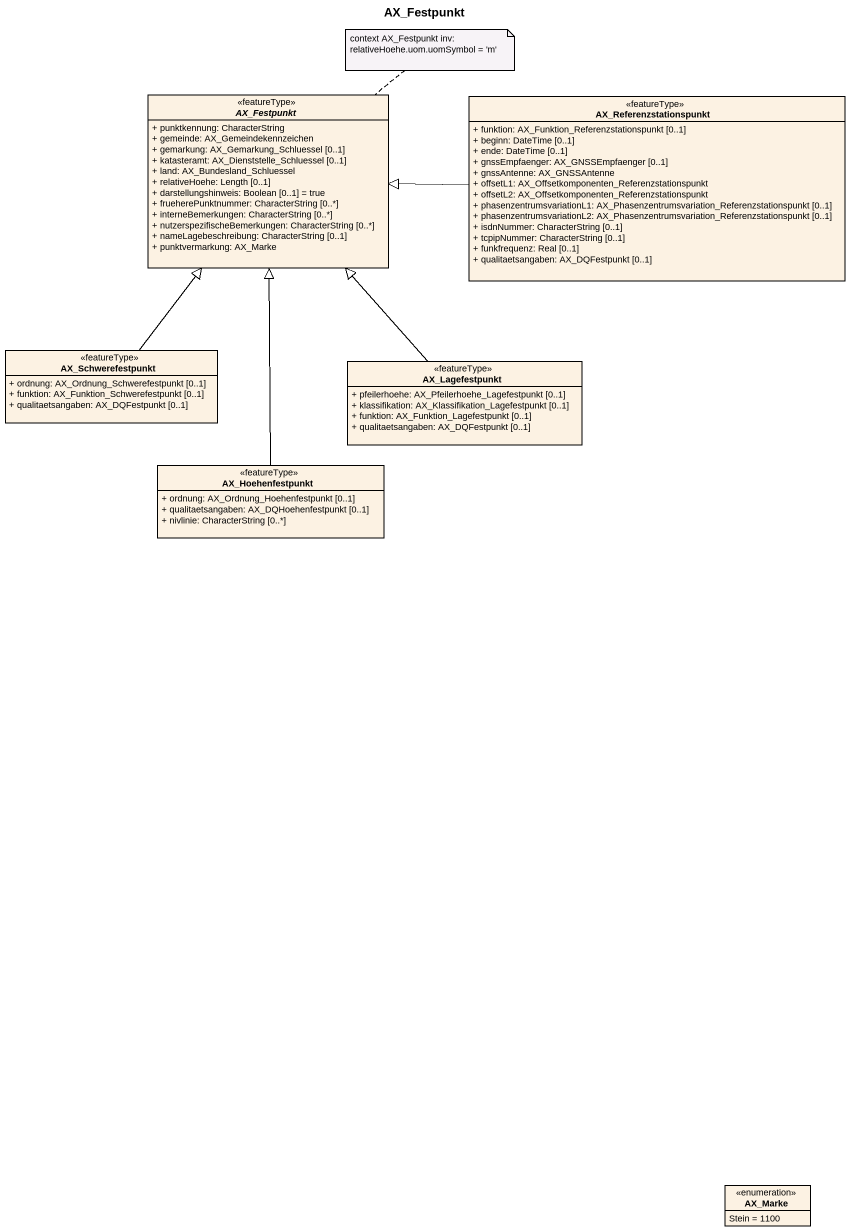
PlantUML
@startuml
title AX_Festpunkt
hide circle
hide empty members
skinparam classAttributeIconSize 0
abstract class AX_Festpunkt <<featureType>> {
  + punktkennung: CharacterString
  + gemeinde: AX_Gemeindekennzeichen
  + gemarkung: AX_Gemarkung_Schluessel [0..1]
  + katasteramt: AX_Dienststelle_Schluessel [0..1]
  + land: AX_Bundesland_Schluessel
  + relativeHoehe: Length [0..1]
  + darstellungshinweis: Boolean [0..1] = true
  + frueherePunktnummer: CharacterString [0..*]
  + interneBemerkungen: CharacterString [0..*]
  + nutzerspezifischeBemerkungen: CharacterString [0..*]
  + nameLagebeschreibung: CharacterString [0..1]
  + punktvermarkung: AX_Marke
}
class AX_Referenzstationspunkt <<featureType>> {
  + funktion: AX_Funktion_Referenzstationspunkt [0..1]
  + beginn: DateTime [0..1]
  + ende: DateTime [0..1]
  + gnssEmpfaenger: AX_GNSSEmpfaenger [0..1]
  + gnssAntenne: AX_GNSSAntenne
  + offsetL1: AX_Offsetkomponenten_Referenzstationspunkt
  + offsetL2: AX_Offsetkomponenten_Referenzstationspunkt
  + phasenzentrumsvariationL1: AX_Phasenzentrumsvariation_Referenzstationspunkt [0..1]
  + phasenzentrumsvariationL2: AX_Phasenzentrumsvariation_Referenzstationspunkt [0..1]
  + isdnNummer: CharacterString [0..1]
  + tcpipNummer: CharacterString [0..1]
  + funkfrequenz: Real [0..1]
  + qualitaetsangaben: AX_DQFestpunkt [0..1]
}
class AX_Schwerefestpunkt <<featureType>> {
  + ordnung: AX_Ordnung_Schwerefestpunkt [0..1]
  + funktion: AX_Funktion_Schwerefestpunkt [0..1]
  + qualitaetsangaben: AX_DQFestpunkt [0..1]
}
class AX_Lagefestpunkt <<featureType>> {
  + pfeilerhoehe: AX_Pfeilerhoehe_Lagefestpunkt [0..1]
  + klassifikation: AX_Klassifikation_Lagefestpunkt [0..1]
  + funktion: AX_Funktion_Lagefestpunkt [0..1]
  + qualitaetsangaben: AX_DQFestpunkt [0..1]
}
class AX_Hoehenfestpunkt <<featureType>> {
  + ordnung: AX_Ordnung_Hoehenfestpunkt [0..1]
  + qualitaetsangaben: AX_DQHoehenfestpunkt [0..1]
  + nivlinie: CharacterString [0..*]
}
enum AX_Marke {
  Stein = 1100
}
AX_Referenzstationspunkt -left-|> AX_Festpunkt
AX_Schwerefestpunkt -up-|> AX_Festpunkt
AX_Lagefestpunkt -up-|> AX_Festpunkt
AX_Hoehenfestpunkt -up-|> AX_Festpunkt
note top of AX_Festpunkt
  context AX_Festpunkt inv:
  relativeHoehe.uom.uomSymbol = 'm'
end note
@enduml
